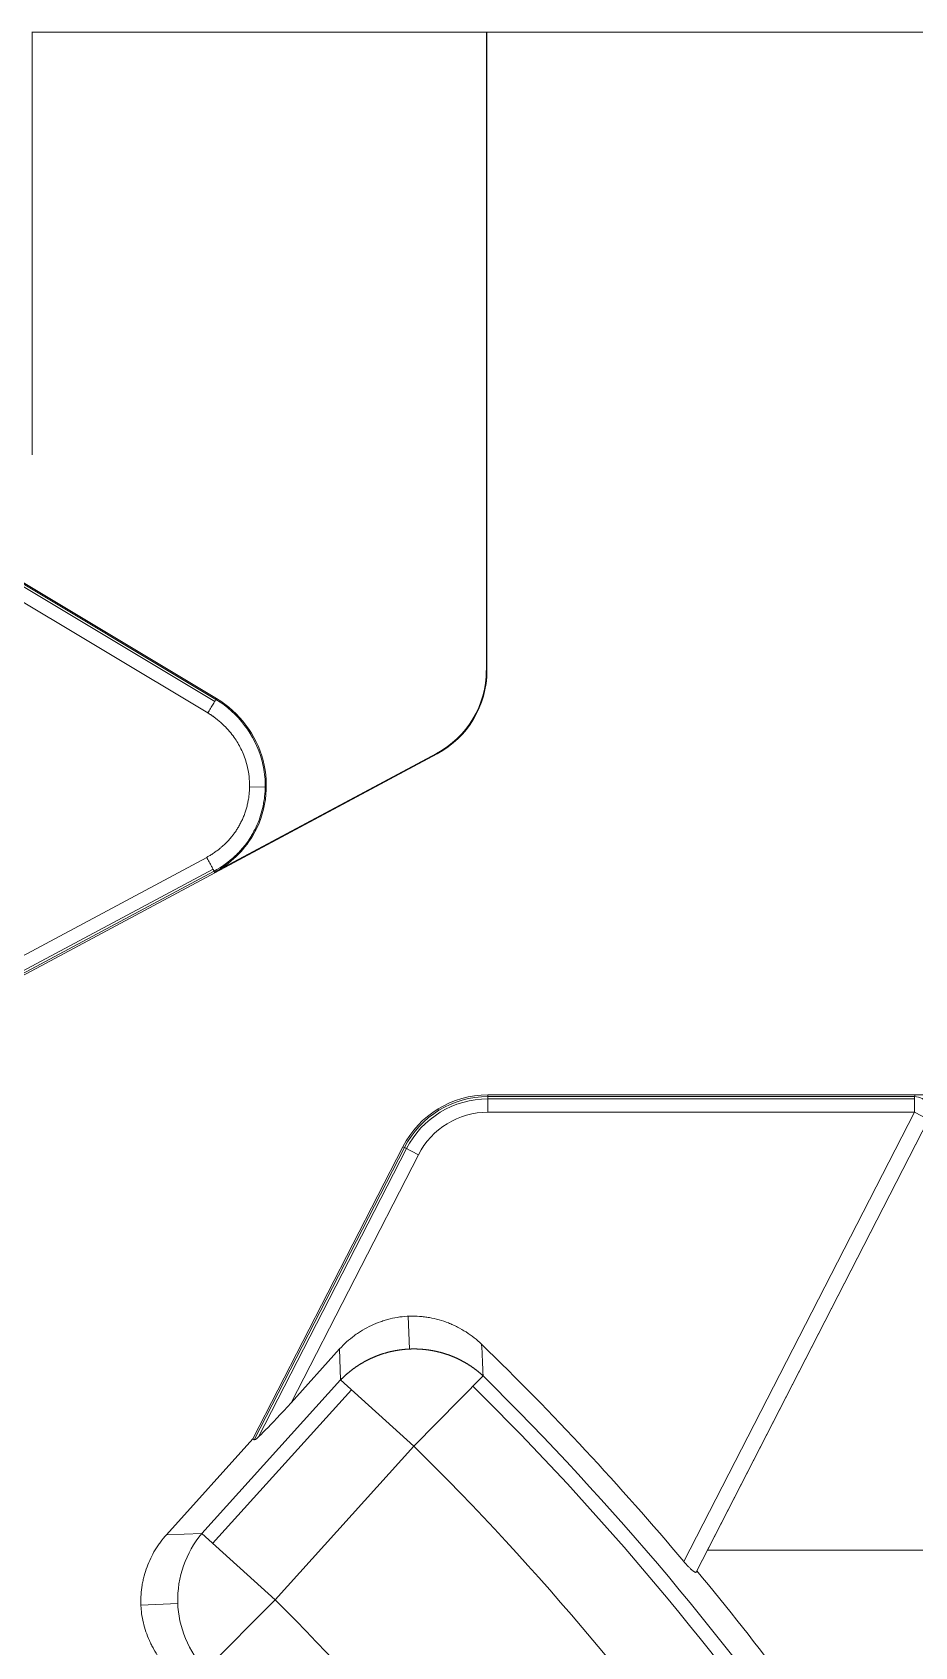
# Model space of a CAD drawing. Header units: millimetres. Extents: x 473 to 1051, y 289 to 609.
# Drawn here: x 703.4 to 742.1, y 538.3 to 609.2 of the extents above; entities that cross this region are included whole.
import ezdxf

# ---------------------------------------------------------------- set-up
doc = ezdxf.new("R2010")
doc.units = ezdxf.units.MM
doc.layers.add('core', color=7, linetype='Continuous', lineweight=20)

msp = doc.modelspace()

# ---------------------------------------------------------------- linework, layer by layer
at = {"layer": 'core', "lineweight": 18}
for p, q in [((703.347, 609.219), (703.374, 609.219)), ((723.321, 609.219), (703.374, 609.219)), ((703.374, 590.653), (703.374, 609.219)), ((723.321, 609.219), (723.347, 609.219)), ((723.321, 609.219), (723.321, 581.182)), ((723.347, 609.219), (763.422, 609.219)), ((723.347, 581.166), (723.347, 609.219)), ((700.401, 586.575), (711.466, 579.947)), ((721.163, 577.519), (701.672, 567.089)), ((711.374, 572.311), (721.136, 577.535)), ((793.422, 562.532), (723.391, 562.532)), ((742.764, 561.475), (733.042, 542.532)), ((713.067, 547.413), (719.655, 560.25)), ((714.742, 549.005), (716.877, 551.369)), ((709.268, 543.206), (713.067, 547.413)), ((713.128, 547.37), (713.067, 547.413)), ((733.042, 542.532), (732.57, 541.613)), ((733.042, 542.532), (793.422, 542.532))]:
    msp.add_line(p, q, dxfattribs=at)
at = {"layer": 'core', "lineweight": 13}
for p, q in [((711.087, 579.314), (700.023, 585.942)), ((700.324, 586.446), (711.389, 579.818)), ((711.441, 579.906), (700.377, 586.534)), ((723.321, 581.182), (723.347, 581.166)), ((711.466, 579.947), (711.441, 579.906)), ((722.761, 579.04), (722.734, 579.056)), ((721.163, 577.519), (721.136, 577.535)), ((712.919, 576.066), (713.607, 576.05)), ((713.654, 576.048), (713.607, 576.05)), ((701.203, 567.704), (711.036, 572.966)), ((701.47, 567.181), (711.314, 572.449)), ((701.556, 567.111), (711.362, 572.359)), ((723.391, 562.458), (723.391, 562.532)), ((721.241, 561.853), (721.202, 561.916)), ((723.391, 561.768), (723.391, 562.458)), ((742.128, 562.458), (723.391, 562.458)), ((723.391, 562.356), (742.128, 562.356)), ((742.128, 562.458), (742.152, 562.506)), ((742.128, 562.458), (742.128, 561.768)), ((723.391, 561.768), (742.128, 561.768)), ((731.995, 542.026), (742.128, 561.768)), ((732.543, 541.561), (742.75, 561.449)), ((742.75, 561.449), (742.128, 561.768)), ((719.721, 560.216), (713.128, 547.37)), ((719.812, 560.169), (713.313, 547.506)), ((720.334, 559.901), (714.742, 549.005)), ((719.655, 560.25), (719.721, 560.216)), ((719.721, 560.216), (720.334, 559.901)), ((719.881, 552.806), (719.951, 551.363)), ((716.919, 550.005), (716.877, 551.369)), ((716.919, 550.005), (710.821, 543.252)), ((716.919, 550.005), (720.135, 547.1)), ((720.135, 547.1), (723.179, 550.185)), ((711.297, 542.822), (717.395, 549.575)), ((720.135, 547.1), (714.037, 540.348)), ((709.268, 543.206), (710.821, 543.252)), ((714.037, 540.348), (710.821, 543.252)), ((708.145, 540.109), (709.765, 540.178)), ((714.037, 540.348), (710.982, 537.274))]:
    msp.add_line(p, q, dxfattribs=at)
at = {"layer": 'core', "lineweight": 18}
for centre, radius, start, end in [((723.391, 558.332), 4.2, 90, 152.83186), ((633.422, 459.219), 100.547, 306.63636, 233.36541), ((633.422, 459.219), 99.038, 307.10125, 78.9399), ((633.422, 459.219), 98.958, 307.11669, 78.9275), ((633.401, 459.202), 128.766, 40.03193, 45.8372), ((633.401, 459.202), 128.942, 34.07873, 39.72711)]:
    msp.add_arc(centre, radius, start, end, dxfattribs=at)
at = {"layer": 'core', "lineweight": 13}
for centre, radius, start, end in [((723.391, 558.332), 4.126, 90, 152.83186), ((723.391, 558.332), 4.024, 90, 152.83186), ((723.391, 558.332), 3.436, 90, 152.83186), ((633.422, 459.219), 100.107, 306.80958, 233.19042), ((633.422, 459.219), 99.239, 307.05866, 79.0173), ((633.422, 459.219), 99.048, 307.09926, 78.94197), ((633.401, 459.202), 127.82, 34.61792, 45.38208), ((633.401, 459.202), 127.179, 34.61792, 45.38208), ((633.401, 459.202), 123.487, 34.61792, 45.38208), ((633.401, 459.202), 114.397, 34.81924, 45.18076)]:
    msp.add_arc(centre, radius, start, end, dxfattribs=at)
at = {"layer": 'core', "lineweight": 18}
for centre, major_axis, ratio, start_param, end_param in [((719.056, 581.259), (3.678, -2.203), 0.979522, 5.752547, 6.813824), ((719.082, 581.243), (3.678, -2.203), 0.979522, 5.752547, 6.813824), ((714.961, 549.432), (1.833, 2.061), 0.044109, 3.14703, 4.543293)]:
    msp.add_ellipse(centre, major_axis=major_axis, ratio=ratio, start_param=start_param, end_param=end_param, dxfattribs=at)
at = {"layer": 'core', "lineweight": 13}
msp.add_ellipse((742.128, 561.768), major_axis=(-0.623, 0.32), ratio=0.98092, start_param=3.141593, end_param=5.178781, dxfattribs=at)
for points, knots in [([(711.441, 579.906), (711.434, 579.894), (711.408, 579.85), (711.323, 579.709), (711.207, 579.515), (711.125, 579.378), (711.087, 579.314)], [0, 0, 0, 0, 0.249992, 0.500484, 0.750977, 1, 1, 1, 1]), ([(711.036, 572.968), (711.072, 572.902), (711.11, 572.832), (711.183, 572.696), (711.218, 572.629), (711.279, 572.515), (711.305, 572.467), (711.343, 572.396), (711.355, 572.373), (711.361, 572.362)], [0, 0, 0, 0, 0.25, 0.25, 0.5, 0.5, 0.75, 0.75, 1, 1, 1, 1]), ([(723.179, 550.185), (723.171, 550.192), (723.155, 550.207), (723.131, 550.228), (723.107, 550.25), (723.083, 550.271), (723.058, 550.292), (723.034, 550.313), (723.009, 550.334), (722.984, 550.354), (722.96, 550.375), (722.934, 550.395), (722.909, 550.415), (722.884, 550.435), (722.858, 550.454), (722.833, 550.474), (722.807, 550.493), (722.781, 550.512), (722.755, 550.531), (722.729, 550.549), (722.702, 550.568), (722.676, 550.586), (722.649, 550.604), (722.623, 550.622), (722.596, 550.64), (722.569, 550.657), (722.542, 550.674), (722.515, 550.691), (722.488, 550.708), (722.46, 550.725), (722.433, 550.741), (722.405, 550.758), (722.377, 550.774), (722.349, 550.79), (722.321, 550.805), (722.293, 550.821), (722.265, 550.836), (722.237, 550.851), (722.209, 550.866), (722.18, 550.88), (722.152, 550.895), (722.123, 550.909), (722.094, 550.923), (722.065, 550.937), (722.036, 550.95), (722.007, 550.964), (721.978, 550.977), (721.949, 550.99), (721.92, 551.002), (721.89, 551.015), (721.861, 551.027), (721.831, 551.039), (721.802, 551.051), (721.772, 551.063), (721.742, 551.074), (721.712, 551.085), (721.682, 551.096), (721.652, 551.107), (721.622, 551.118), (721.592, 551.128), (721.562, 551.138), (721.532, 551.148), (721.501, 551.158), (721.471, 551.167), (721.44, 551.177), (721.41, 551.186), (721.379, 551.195), (721.349, 551.203), (721.318, 551.212), (721.287, 551.22), (721.256, 551.228), (721.225, 551.236), (721.194, 551.243), (721.163, 551.25), (721.132, 551.258), (721.101, 551.264), (721.07, 551.271), (721.039, 551.277), (721.008, 551.284), (720.977, 551.29), (720.945, 551.295), (720.914, 551.301), (720.883, 551.306), (720.851, 551.311), (720.82, 551.316), (720.788, 551.321), (720.757, 551.325), (720.725, 551.33), (720.694, 551.334), (720.662, 551.337), (720.631, 551.341), (720.599, 551.344), (720.568, 551.347), (720.536, 551.35), (720.504, 551.353), (720.473, 551.355), (720.441, 551.358), (720.409, 551.359), (720.378, 551.361), (720.346, 551.363), (720.314, 551.364), (720.282, 551.365), (720.251, 551.366), (720.219, 551.367), (720.187, 551.367), (720.155, 551.367), (720.124, 551.367), (720.092, 551.367), (720.06, 551.367), (720.028, 551.366), (719.997, 551.365), (719.965, 551.364), (719.933, 551.363), (719.901, 551.361), (719.87, 551.359), (719.838, 551.357), (719.806, 551.355), (719.775, 551.352), (719.743, 551.35), (719.711, 551.347), (719.68, 551.344), (719.648, 551.34), (719.617, 551.337), (719.585, 551.333), (719.554, 551.329), (719.522, 551.325), (719.491, 551.32), (719.459, 551.315), (719.428, 551.311), (719.397, 551.305), (719.365, 551.3), (719.334, 551.294), (719.303, 551.289), (719.271, 551.283), (719.24, 551.276), (719.209, 551.27), (719.178, 551.263), (719.147, 551.256), (719.116, 551.249), (719.085, 551.242), (719.054, 551.234), (719.023, 551.227), (718.993, 551.219), (718.962, 551.21), (718.931, 551.202), (718.901, 551.193), (718.87, 551.184), (718.84, 551.175), (718.809, 551.166), (718.779, 551.157), (718.748, 551.147), (718.718, 551.137), (718.688, 551.127), (718.658, 551.116), (718.628, 551.106), (718.598, 551.095), (718.568, 551.084), (718.538, 551.073), (718.508, 551.061), (718.479, 551.05), (718.449, 551.038), (718.42, 551.026), (718.39, 551.013), (718.361, 551.001), (718.332, 550.988), (718.302, 550.975), (718.273, 550.962), (718.244, 550.949), (718.215, 550.935), (718.187, 550.921), (718.158, 550.907), (718.129, 550.893), (718.101, 550.879), (718.072, 550.864), (718.044, 550.85), (718.016, 550.835), (717.988, 550.819), (717.96, 550.804), (717.932, 550.788), (717.904, 550.773), (717.876, 550.756), (717.849, 550.74), (717.821, 550.724), (717.794, 550.707), (717.767, 550.69), (717.739, 550.673), (717.712, 550.656), (717.686, 550.639), (717.659, 550.621), (717.632, 550.603), (717.606, 550.585), (717.579, 550.567), (717.553, 550.549), (717.527, 550.53), (717.501, 550.511), (717.475, 550.492), (717.449, 550.473), (717.424, 550.454), (717.398, 550.434), (717.373, 550.415), (717.348, 550.395), (717.323, 550.375), (717.298, 550.354), (717.273, 550.334), (717.248, 550.313), (717.224, 550.292), (717.199, 550.271), (717.175, 550.25), (717.151, 550.229), (717.127, 550.207), (717.104, 550.185), (717.08, 550.163), (717.057, 550.141), (717.033, 550.119), (717.01, 550.096), (716.987, 550.074), (716.964, 550.051), (716.942, 550.028), (716.927, 550.012), (716.919, 550.005)], [0, 0, 0, 0, 0.004703, 0.009403, 0.014101, 0.018797, 0.02349, 0.028181, 0.03287, 0.037556, 0.04224, 0.046921, 0.051601, 0.056277, 0.060952, 0.065624, 0.070295, 0.074963, 0.079628, 0.084292, 0.088953, 0.093612, 0.098269, 0.102924, 0.107577, 0.112228, 0.116877, 0.121524, 0.126168, 0.130811, 0.135452, 0.14009, 0.144727, 0.149362, 0.153995, 0.158626, 0.163255, 0.167882, 0.172508, 0.177132, 0.181754, 0.186374, 0.190992, 0.195609, 0.200224, 0.204837, 0.209449, 0.214059, 0.218668, 0.223275, 0.22788, 0.232484, 0.237086, 0.241687, 0.246286, 0.250884, 0.255481, 0.260076, 0.264669, 0.269262, 0.273853, 0.278442, 0.283031, 0.287618, 0.292204, 0.296789, 0.301373, 0.305955, 0.310536, 0.315117, 0.319696, 0.324274, 0.328851, 0.333427, 0.338002, 0.342576, 0.34715, 0.351722, 0.356293, 0.360864, 0.365434, 0.370003, 0.374571, 0.379139, 0.383705, 0.388272, 0.392837, 0.397402, 0.401966, 0.40653, 0.411093, 0.415655, 0.420217, 0.424779, 0.42934, 0.433901, 0.438461, 0.443021, 0.447581, 0.45214, 0.456699, 0.461258, 0.465816, 0.470374, 0.474932, 0.47949, 0.484048, 0.488606, 0.493164, 0.497721, 0.502279, 0.506837, 0.511394, 0.515952, 0.52051, 0.525068, 0.529626, 0.534184, 0.538743, 0.543302, 0.547861, 0.55242, 0.55698, 0.56154, 0.5661, 0.570661, 0.575222, 0.579783, 0.584345, 0.588908, 0.593471, 0.598034, 0.602599, 0.607163, 0.611729, 0.616295, 0.620862, 0.625429, 0.629998, 0.634567, 0.639136, 0.643707, 0.648279, 0.652851, 0.657424, 0.661998, 0.666573, 0.671149, 0.675727, 0.680305, 0.684884, 0.689464, 0.694045, 0.698628, 0.703211, 0.707796, 0.712382, 0.716969, 0.721558, 0.726148, 0.730739, 0.735331, 0.739925, 0.74452, 0.749116, 0.753714, 0.758314, 0.762914, 0.767517, 0.77212, 0.776726, 0.781333, 0.785941, 0.790551, 0.795163, 0.799776, 0.804391, 0.809008, 0.813627, 0.818247, 0.822869, 0.827492, 0.832118, 0.836745, 0.841374, 0.846005, 0.850638, 0.855273, 0.85991, 0.864549, 0.869189, 0.873832, 0.878477, 0.883123, 0.887772, 0.892423, 0.897076, 0.901731, 0.906388, 0.911047, 0.915708, 0.920372, 0.925038, 0.929705, 0.934376, 0.939048, 0.943723, 0.9484, 0.953079, 0.95776, 0.962444, 0.96713, 0.971819, 0.97651, 0.981203, 0.985899, 0.990597, 0.995297, 1, 1, 1, 1]), ([(710.982, 537.274), (710.238, 538.059), (709.347, 540.221), (710.12, 542.428), (710.821, 543.252), (710.821, 543.252)], [0, 0, 0, 0, 0.499998, 0.999995, 1, 1, 1, 1])]:
    msp.add_open_spline(points, degree=3, knots=knots, dxfattribs=at)
at = {"layer": 'core', "lineweight": 18}
for points, knots in [([(711.466, 579.947), (712.469, 579.346), (713.98, 577.337), (713.519, 574.051), (712.064, 572.686), (711.376, 572.316), (711.373, 572.314)], [0, 0, 0, 0, 0.373267, 0.746533, 0.998676, 1, 1, 1, 1]), ([(713.007, 573.925), (713.081, 574.048), (713.149, 574.176), (713.27, 574.436), (713.324, 574.569), (713.464, 574.975), (713.53, 575.255), (713.588, 575.682), (713.6, 575.825), (713.61, 576.113), (713.608, 576.257), (713.589, 576.543), (713.572, 576.685), (713.524, 576.967), (713.493, 577.106), (713.304, 577.793), (713.046, 578.312), (712.359, 579.221), (711.931, 579.612), (711.441, 579.906)], [0, 0, 0, 0, 0.0625, 0.0625, 0.125, 0.125, 0.25, 0.25, 0.3125, 0.3125, 0.375, 0.375, 0.4375, 0.4375, 0.5, 0.5, 0.75, 0.75, 1, 1, 1, 1]), ([(711.087, 579.314), (711.097, 579.308), (711.117, 579.295), (711.148, 579.276), (711.18, 579.255), (711.212, 579.234), (711.245, 579.211), (711.279, 579.188), (711.313, 579.164), (711.349, 579.138), (711.385, 579.112), (711.421, 579.084), (711.458, 579.056), (711.532, 578.998), (711.669, 578.883), (711.874, 578.689), (712.091, 578.445), (712.282, 578.186), (712.442, 577.93), (712.58, 577.664), (712.703, 577.37), (712.825, 576.984), (712.903, 576.559), (712.922, 576.191), (712.916, 575.955), (712.906, 575.797), (712.89, 575.653), (712.869, 575.509), (712.839, 575.354), (712.797, 575.177), (712.742, 574.992), (712.678, 574.812), (712.604, 574.636), (712.52, 574.465), (712.448, 574.335), (712.39, 574.239), (712.347, 574.171), (712.293, 574.091), (712.228, 573.999), (712.132, 573.873), (712.019, 573.74), (711.909, 573.623), (711.828, 573.544), (711.757, 573.478), (711.673, 573.404), (711.572, 573.321), (711.47, 573.244), (711.374, 573.176), (711.294, 573.122), (711.22, 573.075), (711.152, 573.034), (711.091, 572.999), (711.053, 572.977), (711.035, 572.967)], [0, 0, 0, 0, 0.004597, 0.009341, 0.014234, 0.019274, 0.024463, 0.029799, 0.035282, 0.040914, 0.046693, 0.052621, 0.058696, 0.064919, 0.089304, 0.128095, 0.174547, 0.21632, 0.253422, 0.291696, 0.333001, 0.377341, 0.449318, 0.500254, 0.520743, 0.541236, 0.561713, 0.577234, 0.597735, 0.623197, 0.648034, 0.672836, 0.697603, 0.722342, 0.747073, 0.75546, 0.765905, 0.778414, 0.792993, 0.809654, 0.840207, 0.861044, 0.872107, 0.884206, 0.898721, 0.915654, 0.935002, 0.948702, 0.961256, 0.972661, 0.98292, 0.992033, 1, 1, 1, 1]), ([(711.361, 572.362), (711.696, 572.543), (712.01, 572.769), (712.427, 573.163), (712.558, 573.304), (712.798, 573.603), (712.909, 573.76), (713.007, 573.925)], [0, 0, 0, 0, 0.5, 0.5, 0.75, 0.75, 1, 1, 1, 1]), ([(723.112, 551.573), (723.007, 551.675), (722.897, 551.771), (722.669, 551.951), (722.434, 552.118), (722.182, 552.263), (722.02, 552.345), (721.988, 552.362), (721.922, 552.393), (721.888, 552.409), (721.788, 552.454), (721.721, 552.482), (721.518, 552.562), (721.381, 552.608), (721.103, 552.687), (720.962, 552.719), (720.748, 552.758), (720.676, 552.769), (720.567, 552.782), (720.531, 552.786), (720.458, 552.794), (720.421, 552.797), (720.239, 552.81), (720.094, 552.813), (719.805, 552.804), (719.517, 552.779), (719.232, 552.724), (719.02, 552.671), (718.949, 552.652), (718.809, 552.61), (718.74, 552.587), (718.535, 552.514), (718.267, 552.403), (718.011, 552.267), (717.854, 552.174), (717.823, 552.155), (717.761, 552.116), (717.73, 552.096), (717.639, 552.035), (717.579, 551.994), (717.404, 551.864), (717.179, 551.681), (716.975, 551.477), (716.877, 551.369)], [0, 0, 0, 0, 0.0625, 0.0625, 0.125, 0.1875, 0.1875, 0.203125, 0.203125, 0.21875, 0.21875, 0.25, 0.25, 0.3125, 0.3125, 0.375, 0.375, 0.40625, 0.40625, 0.421875, 0.421875, 0.4375, 0.4375, 0.5, 0.5, 0.5625, 0.625, 0.625, 0.65625, 0.65625, 0.6875, 0.6875, 0.75, 0.8125, 0.8125, 0.828125, 0.828125, 0.84375, 0.84375, 0.875, 0.875, 0.9375, 1, 1, 1, 1]), ([(709.458, 537.2), (709.358, 537.297), (709.264, 537.399), (709.086, 537.61), (708.919, 537.829), (708.772, 538.063), (708.67, 538.244), (708.638, 538.305), (708.591, 538.399), (708.575, 538.43), (708.545, 538.493), (708.531, 538.525), (708.46, 538.683), (708.36, 538.94), (708.284, 539.205), (708.221, 539.473), (708.196, 539.61), (708.173, 539.782), (708.168, 539.817), (708.161, 539.886), (708.151, 539.99), (708.145, 540.094), (708.138, 540.301), (708.141, 540.439), (708.16, 540.713), (708.176, 540.85), (708.21, 541.054), (708.223, 541.123), (708.245, 541.225), (708.253, 541.259), (708.269, 541.326), (708.278, 541.36), (708.323, 541.528), (708.365, 541.66), (708.461, 541.918), (708.515, 542.045), (708.634, 542.294), (708.7, 542.416), (708.79, 542.566), (708.808, 542.595), (708.845, 542.654), (708.902, 542.742), (708.962, 542.827), (709.086, 542.995), (709.174, 543.103), (709.268, 543.206)], [0, 0, 0, 0, 0.0625, 0.0625, 0.125, 0.1875, 0.1875, 0.21875, 0.21875, 0.234375, 0.234375, 0.25, 0.25, 0.3125, 0.375, 0.375, 0.4375, 0.4375, 0.453125, 0.453125, 0.46875, 0.5, 0.5, 0.5625, 0.5625, 0.625, 0.625, 0.65625, 0.65625, 0.671875, 0.671875, 0.6875, 0.6875, 0.75, 0.75, 0.8125, 0.8125, 0.875, 0.875, 0.890625, 0.890625, 0.90625, 0.9375, 0.9375, 1, 1, 1, 1]), ([(731.995, 542.026), (732.026, 541.989), (732.056, 541.954), (732.102, 541.902), (732.118, 541.886), (732.141, 541.86), (732.149, 541.852), (732.164, 541.836), (732.172, 541.828), (732.21, 541.788), (732.24, 541.758), (732.283, 541.716), (732.297, 541.703), (732.318, 541.684), (732.324, 541.678), (732.338, 541.666), (732.345, 541.66), (732.377, 541.632), (732.401, 541.613), (732.428, 541.593), (732.434, 541.59), (732.444, 541.583), (732.449, 541.58), (732.464, 541.571), (732.482, 541.561), (732.497, 541.555), (732.507, 541.552), (732.51, 541.551), (732.516, 541.55), (732.519, 541.55), (732.532, 541.55), (732.54, 541.554), (732.544, 541.562)], [0, 0, 0, 0, 0.125, 0.125, 0.1875, 0.1875, 0.21875, 0.21875, 0.25, 0.25, 0.375, 0.375, 0.4375, 0.4375, 0.46875, 0.46875, 0.5, 0.5, 0.625, 0.625, 0.65625, 0.65625, 0.6875, 0.6875, 0.75, 0.8125, 0.8125, 0.84375, 0.84375, 0.875, 0.875, 1, 1, 1, 1])]:
    msp.add_open_spline(points, degree=3, knots=knots, dxfattribs=at)
at = {"layer": 'core', "lineweight": 13}
for points in [[(711.361, 572.362), (711.365, 572.346), (711.369, 572.33), (711.373, 572.314)], [(723.112, 551.574), (723.137, 551.11), (723.159, 550.647), (723.179, 550.185)]]:
    msp.add_open_spline(points, degree=3, dxfattribs=at)
at = {"layer": 'core', "lineweight": 18}
msp.add_open_spline([(732.57, 541.613), (732.561, 541.596), (732.553, 541.579), (732.544, 541.562)], degree=3, dxfattribs=at)

doc.saveas('drawing.dxf')
